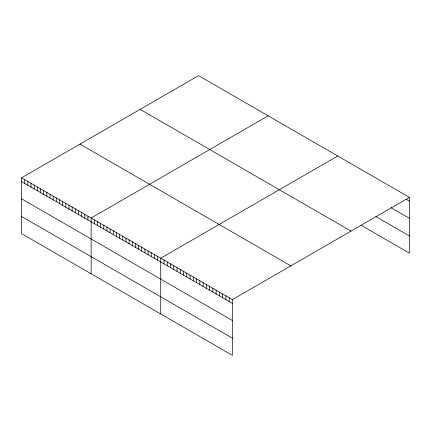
<?xml version="1.0" encoding="UTF-8"?>
<svg xmlns="http://www.w3.org/2000/svg" width="431" height="431" viewBox="0 0 431 431"><rect width="100%" height="100%" fill="white"/><g stroke="black" fill="none" stroke-linecap="round" stroke-linejoin="round"><path stroke-width="0.65" d="M21.55 177.841L232.422 299.588L232.422 355.365L21.55 233.618L21.55 177.841L198.578 75.635L409.45 197.382L409.45 253.159L361.108 225.246M268.163 115.815L91.14 218.021L91.14 273.793M337.753 155.99L160.725 258.196L160.725 313.967M232.422 299.588L409.45 197.382M406.191 199.294L409.45 201.175M390.982 207.667L409.45 218.328M375.773 216.561L409.45 236.005M140.156 109.366L351.033 231.113M79.967 144.116L290.844 265.862M21.55 181.634L232.422 303.381M21.55 198.788L232.422 320.535M21.55 216.464L232.422 338.211M229.163 297.708L229.163 301.501M225.903 295.828L225.903 299.615M222.644 293.947L222.644 297.735M219.39 292.062L219.39 295.855M216.13 290.182L216.13 293.974M212.871 288.301L212.871 292.094M209.611 286.421L209.611 290.208M206.352 284.535L206.352 288.328M203.093 282.655L203.093 286.448M199.833 280.775L199.833 284.568M196.574 278.895L196.574 282.682M193.314 277.009L193.314 280.802M190.055 275.129L190.055 278.922M186.795 273.249L186.795 277.041M183.541 271.368L183.541 275.156M180.282 269.483L180.282 273.276M177.022 267.603L177.022 271.395M173.763 265.722L173.763 269.515M170.504 263.842L170.504 267.629M167.244 261.956L167.244 265.749M163.985 260.076L163.985 263.869M157.563 256.37L157.563 260.162M154.4 254.543L154.4 258.336M151.238 252.717L151.238 256.51M148.075 250.89L148.075 254.683M144.913 249.064L144.913 252.857M141.745 247.238L141.745 251.031M138.583 245.411L138.583 249.204M135.42 243.585L135.42 247.378M132.258 241.759L132.258 245.551M129.095 239.932L129.095 243.725M125.933 238.106L125.933 241.899M122.77 236.28L122.77 240.072M119.608 234.453L119.608 238.246M116.445 232.627L116.445 236.42M113.278 230.8L113.278 234.593M110.115 228.974L110.115 232.767M106.953 227.148L106.953 230.941M103.79 225.327L103.79 229.114M100.628 223.5L100.628 227.288M97.465 221.674L97.465 225.461M94.303 219.848L94.303 223.635M87.972 216.195L87.972 219.982M84.81 214.369L84.81 218.156M81.648 212.542L81.648 216.33M78.485 210.716L78.485 214.503M75.323 208.89L75.323 212.677M72.16 207.063L72.16 210.856M68.998 205.237L68.998 209.03M65.835 203.41L65.835 207.203M62.673 201.584L62.673 205.377M59.505 199.758L59.505 203.551M56.342 197.931L56.342 201.724M53.18 196.105L53.18 199.898M50.018 194.279L50.018 198.071M46.855 192.452L46.855 196.245M43.693 190.626L43.693 194.419M40.53 188.8L40.53 192.592M37.368 186.973L37.368 190.766M34.2 185.147L34.2 188.94M31.037 183.32L31.037 187.113M27.875 181.494L27.875 185.287M24.712 179.668L24.712 183.461"/></g></svg>
